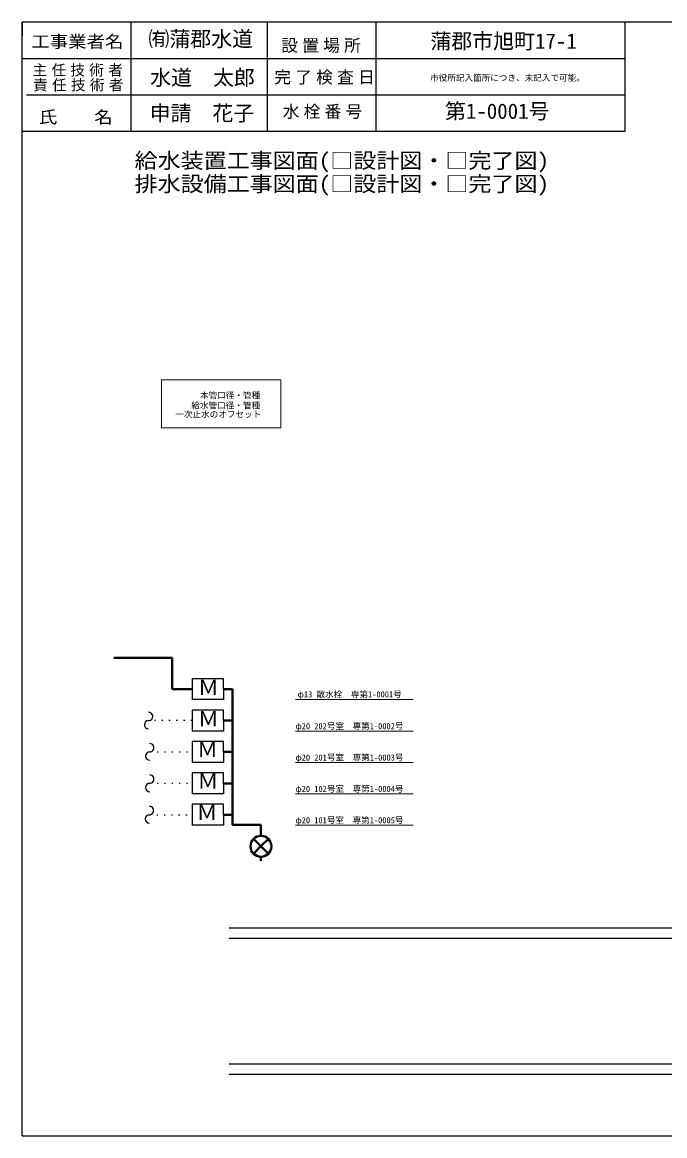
# Model space of a CAD drawing. Units: millimetres, scale not verified, with parts at other scales. Extents: x 50814 to 180797, y 13681 to 153903.
# Drawn here: x 102794 to 133484, y 13681 to 66905 of the extents above; entities that cross this region are included whole.
import ezdxf
from ezdxf.enums import TextEntityAlignment as Align

# ---------------------------------------------------------------- set-up
doc = ezdxf.new("R2010")
doc.units = ezdxf.units.MM
doc.header["$LTSCALE"] = 200
doc.linetypes.add('DOTTED', pattern=[1.75, 0.25, -1.5])
for name, color, linetype, lineweight in [('凡例他', 1, 'Continuous', 9), ('芯', 7, 'Continuous', 25), ('芯延焼ﾗｲﾝ', 7, 'Continuous', 25)]:
    doc.layers.add(name, color=color, linetype=linetype, lineweight=lineweight)
doc.styles.add('ＭＳ 明朝', font='')
doc.styles.get('ＭＳ 明朝').set_extended_font_data('MS Mincho')

msp = doc.modelspace()

# ---------------------------------------------------------------- linework, layer by layer
at = {"layer": '凡例他'}
for p, q in [((109440.9, 49818), (109440.9, 47511)), ((109440.9, 49818), (115146, 49818)), ((115146, 49818), (115146, 47511)), ((109440.9, 47511), (115146, 47511))]:
    msp.add_line(p, q, dxfattribs=at)
at = {"layer": '芯'}
for p, q in [((102794.2, 13681), (102794.2, 66904.9)), ((180796.8, 66904.9), (102794.2, 66904.9)), ((102794.2, 66904.9), (102794.2, 66238.3)), ((107994.2, 61704.9), (107994.2, 66904.9)), ((114494.2, 66904.9), (114494.2, 61704.9)), ((119694.2, 61704.9), (119694.2, 66904.9)), ((131594.2, 61704.9), (131594.2, 66904.9)), ((102809.9, 65171.5), (102794.2, 65171.5)), ((102794.2, 65171.5), (131594.2, 65171.5)), ((102994.2, 63438.2), (131594.2, 63438.2)), ((102794.2, 61704.9), (131594.2, 61704.9)), ((112402.4, 35525.6), (110902.4, 35525.6)), ((110902.4, 35525.6), (110902.4, 34525.6)), ((112402.4, 35025.6), (112402.4, 35525.6)), ((112402.4, 35025.6), (112402.4, 34525.6)), ((112402.4, 34525.6), (110902.4, 34525.6)), ((112402.4, 34025.6), (110902.4, 34025.6)), ((110902.4, 34025.6), (110902.4, 33025.6)), ((112402.4, 33525.6), (112402.4, 34025.6)), ((112402.4, 33025.6), (110902.4, 33025.6)), ((112402.4, 33525.6), (112402.4, 33025.6)), ((112402.4, 32525.6), (110902.4, 32525.6)), ((110902.4, 32525.6), (110902.4, 31525.6)), ((112402.4, 32025.6), (112402.4, 32525.6)), ((112402.4, 32025.6), (112402.4, 31525.6)), ((112402.4, 31525.6), (110902.4, 31525.6)), ((112402.4, 31025.6), (110902.4, 31025.6)), ((110902.4, 31025.6), (110902.4, 30025.6)), ((112402.4, 30525.6), (112402.4, 31025.6)), ((112402.4, 30525.6), (112402.4, 30025.6)), ((112402.4, 30025.6), (110902.4, 30025.6)), ((110902.4, 29525.6), (110902.4, 28525.6)), ((112402.4, 29525.6), (110902.4, 29525.6)), ((112402.4, 29025.6), (112402.4, 29525.6)), ((112402.4, 29025.6), (112402.4, 28525.6)), ((112402.4, 28525.6), (110902.4, 28525.6)), ((112677.7, 23618.8), (178005.1, 23618.8)), ((112677.7, 23118.8), (178005.1, 23118.8)), ((112677.7, 17118.8), (178005.1, 17118.8)), ((112677.7, 16618.8), (178005.1, 16618.8)), ((102794.2, 13681), (180796.8, 13681))]:
    msp.add_line(p, q, dxfattribs=at)
at = {"layer": '芯', "lineweight": 40}
for p, q in [((109947.4, 36523), (107160.8, 36523)), ((109947.4, 35025.6), (109947.4, 36523)), ((110902.4, 35025.6), (109947.4, 35025.6)), ((112832.5, 35025.6), (112402.4, 35025.6)), ((112832.5, 33525.6), (112832.5, 35025.6)), ((112832.5, 34340), (112832.5, 35025.6)), ((112832.5, 33525.6), (112402.4, 33525.6)), ((112832.5, 28536.2), (112832.5, 33525.6)), ((112832.5, 32025.6), (112402.4, 32025.6)), ((112832.5, 30525.6), (112402.4, 30525.6)), ((112832.5, 29025.6), (112402.4, 29025.6)), ((114195.7, 28536.2), (112832.5, 28536.2)), ((114195.7, 28017.2), (114195.7, 28536.2)), ((114195.7, 27517.2), (113842.1, 27870.7)), ((114195.7, 27517.2), (114549.2, 27870.7)), ((114195.7, 27517.2), (113842.1, 27163.6)), ((114195.7, 27517.2), (114549.2, 27163.6)), ((114195.7, 26816.2), (114195.7, 27017.2))]:
    msp.add_line(p, q, dxfattribs=at)
at = {"layer": '芯', "lineweight": 9}
for p, q in [((115842.2, 34525.6), (121470.5, 34525.6)), ((115842.2, 33025.6), (121470.5, 33025.6)), ((115842.2, 31525.6), (121470.5, 31525.6)), ((115842.2, 30025.6), (121470.5, 30025.6)), ((115842.2, 28525.6), (121470.5, 28525.6))]:
    msp.add_line(p, q, dxfattribs=at)
at = {"layer": '芯', "linetype": 'DOTTED'}
for p, q in [((110902.4, 33525.6), (108894.8, 33525.6)), ((108882.3, 32026.2), (110881.2, 32026.2)), ((108882.3, 30526.2), (110902.4, 30526.2)), ((108864.6, 29026.2), (110902.4, 29026.2))]:
    msp.add_line(p, q, dxfattribs=at)
at = {"layer": '芯', "lineweight": 40}
msp.add_circle((114195.7, 27517.2), 500, dxfattribs=at)
at = {"layer": '芯'}
for centre, start, end in [((108829, 33724.5), 264.63857, 90), ((108829, 33326.2), 90, 270), ((108882.3, 31826.2), 90, 270), ((108882.3, 32224.5), 264.63857, 90), ((108882.3, 30724.5), 264.63857, 90), ((108882.3, 30326.2), 90, 270), ((108864.6, 29224.5), 264.63857, 90), ((108864.6, 28826.2), 90, 270)]:
    msp.add_arc(centre, 200, start, end, dxfattribs=at)

# ---------------------------------------------------------------- texts
at = {"layer": '凡例他', "style": 'ＭＳ 明朝'}
for s, p in [('市役所記入箇所につき、未記入で可能。', (122277.2, 64015.4)), ('本管口径・管種', (111285.6, 48838.2)), ('給水管口径・管種', (110871.8, 48354.7)), ('一次止水のオフセット', (110103.5, 47927.2))]:
    msp.add_text(s, height=293.3, dxfattribs=at).set_placement(p, align=Align.BOTTOM_LEFT)
at = {"layer": '芯', "style": 'ＭＳ 明朝', "width": 1.1}
for s, height, p in [('工事業者名', 586.5, (103224.1, 65514.9)), ('氏\u3000\u3000名', 586.5, (103588.1, 61905.8)), ('給水装置工事図面(□設計図・□完了図)', 733.1, (108158.8, 59707.7)), ('排水設備工事図面(□設計図・□完了図)', 733.1, (108158.8, 58594.1))]:
    msp.add_text(s, height=height, dxfattribs=at).set_placement(p, align=Align.BOTTOM_LEFT)
at = {"layer": '芯', "style": 'ＭＳ 明朝'}
for s, height, p in [('Ｍ', 733.1, (111183.9, 34523.9)), ('φ13 散水栓\u3000専第1-0001号', 293.3, (115946.5, 34545.9)), ('Ｍ', 733.1, (111183.9, 33023.9)), ('φ20 202号室\u3000専第1-0002号', 293.3, (115842.2, 33025.6)), ('Ｍ', 733.1, (111141.1, 31569)), ('φ20 201号室\u3000専第1-0003号', 293.3, (115842.2, 31525.6)), ('Ｍ', 733.1, (111162.5, 30050)), ('φ20 102号室\u3000専第1-0004号', 293.3, (115842.2, 30025.6)), ('Ｍ', 733.1, (111119.7, 28552.3)), ('φ20 101号室\u3000専第1-0005号', 293.3, (115842.2, 28525.6))]:
    msp.add_text(s, height=height, dxfattribs=at).set_placement(p, align=Align.BOTTOM_LEFT)
at = {"layer": '芯', "attachment_point": 7, "style": 'ＭＳ 明朝'}
for s, insert, char_height in [('\\T1.25;設置場所', (115167.3, 65438), 586.5), ('\\T1.29;主任技術者', (103285.5, 64308.3), 513.2), ('\\T1.25;完了検査日', (114831.6, 63920.6), 586.5), ('\\T1.29;責任技術者', (103312.4, 63593.5), 513.2), ('\\T1.25;水栓番号', (115234.5, 62282.3), 586.5)]:
    msp.add_mtext(s, dxfattribs=dict(at, insert=insert, char_height=char_height))
at = {"layer": '芯延焼ﾗｲﾝ', "style": 'ＭＳ 明朝'}
for s, p in [('㈲蒲郡水道', (108820.3, 65524.5)), ('蒲郡市旭町17-1', (122289.2, 65418.7)), ('水道\u3000太郎', (108904.3, 63674.4)), ('申請\u3000花子', (108877.5, 61974.9)), ('第1-0001号', (122986.8, 62070.1))]:
    msp.add_text(s, height=733.1, dxfattribs=at).set_placement(p, align=Align.BOTTOM_LEFT)

doc.saveas('drawing.dxf')
